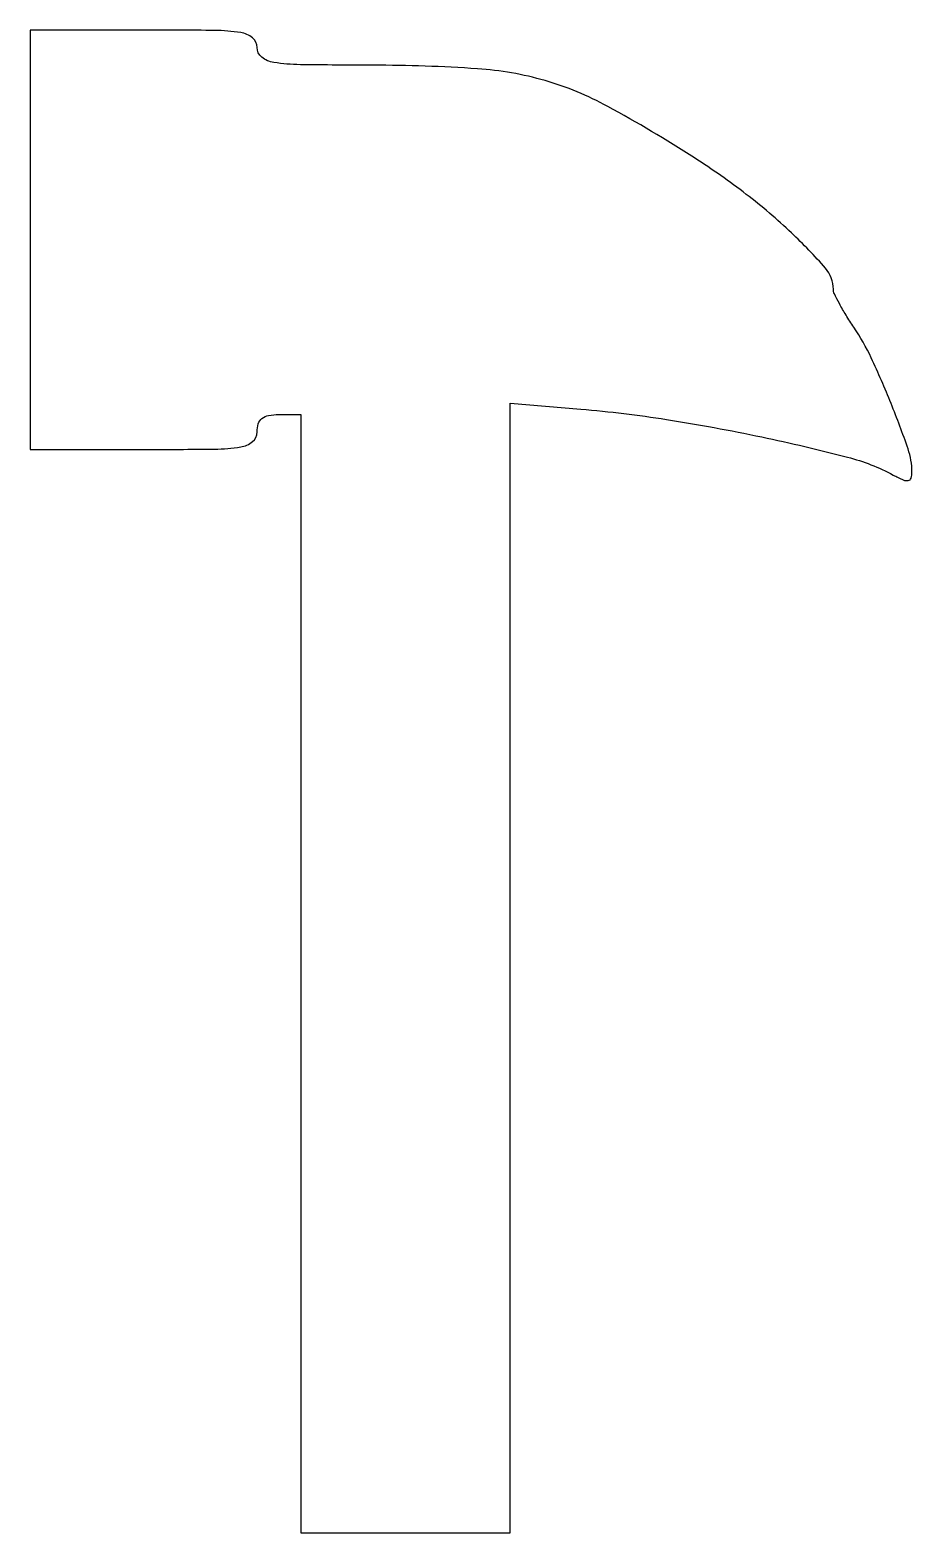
# Model space of a CAD drawing. Extents: x 0 to 101, y 0 to 172.
import ezdxf

# ---------------------------------------------------------------- set-up
doc = ezdxf.new("R2010")
doc.units = 0

msp = doc.modelspace()

# ---------------------------------------------------------------- linework, layer by layer
msp.add_lwpolyline([(0, 148), (0, 124), (13, 124, 0.002682), (21.134523, 124.04363, 0.035495), (24.125, 124.288462, 0.134742), (25.477318, 124.893213, 0.224251), (26, 126, -0.07578), (26.142566, 126.935258, -0.149477), (26.5625, 127.55, -0.124434), (27.317234, 127.893532, -0.044917), (28.5, 128), (31, 128), (31, 64), (31, 0), (43, 0), (55, 0), (55, 64.643776), (55, 129.287552), (63.078362, 128.613842, -0.01815), (72.902616, 127.434219, -0.012967), (83.794947, 125.432688, -0.011651), (93.633143, 123.11917, -0.059354), (98.860613, 121.074597, 0.018749), (100.002646, 120.517424, 0.145975), (100.584005, 120.443482, 0.287501), (100.89764, 120.720394, 0.072024), (101, 121.427304, 0.083898), (100.553735, 124.068148, 0.011811), (98.609151, 129.259112, 0.014249), (96.338696, 134.475221, 0.038598), (94.348441, 137.982135, -0.010743), (93.449069, 139.379523, -0.013985), (92.689855, 140.698118, -0.011609), (92.117932, 141.8206, -0.112474), (92, 142.33823, 0.181919), (91.093482, 144.747312, 0.023485), (87.205176, 148.783274, 0.025569), (82.029821, 153.195245, 0.021044), (76.091907, 157.369566, 0.017605), (66.159138, 163.262235, 0.055037), (58.984689, 166.213651, 0.053606), (51.237839, 167.569023, 0.016075), (39.25, 167.976143, -0.002625), (30.955088, 168.034623, -0.034832), (27.909232, 168.284748, -0.132247), (26.531019, 168.891219, -0.22711), (26, 170, 0.224251), (25.477318, 171.106787, 0.134742), (24.125, 171.711538, 0.035495), (21.134523, 171.95637, 0.002682), (13, 172), (0, 172)], format="xyb", close=True)

doc.saveas('drawing.dxf')
